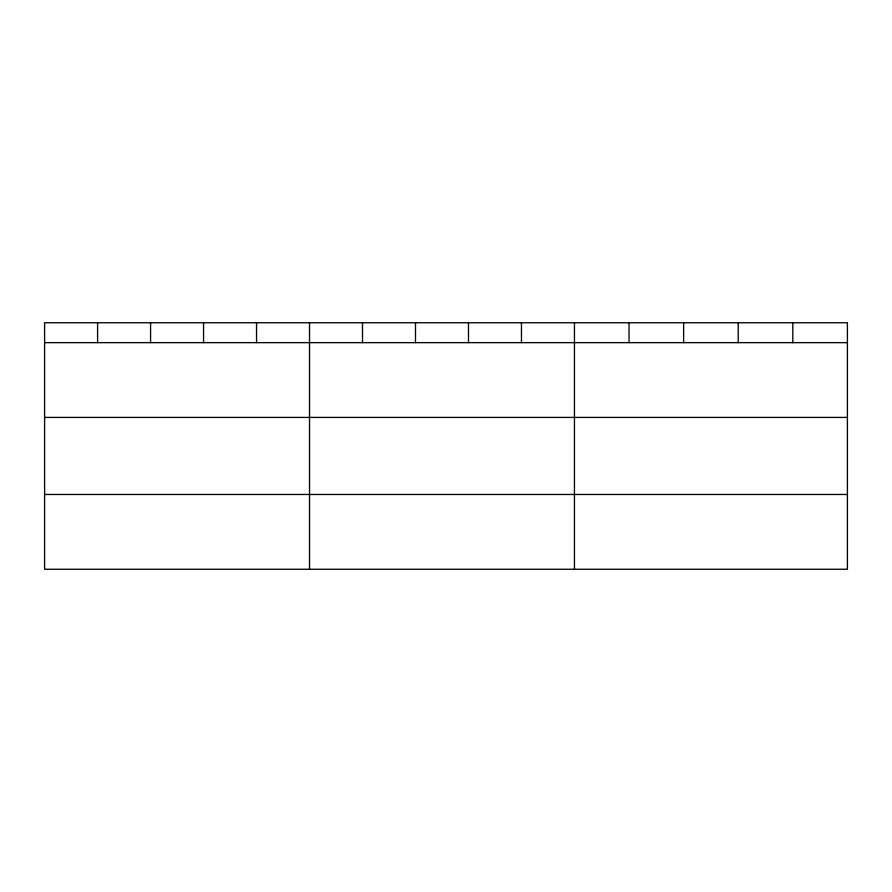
<?xml version="1.0" encoding="UTF-8"?>
<svg xmlns="http://www.w3.org/2000/svg" width="892" height="892" viewBox="0 0 892 892"><rect width="100%" height="100%" fill="white"/><g stroke="black" fill="none" stroke-linecap="round" stroke-linejoin="round"><path stroke-width="1.34" d="M847.4 417.423L847.4 322.748L44.6 322.748L44.6 569.252L847.4 569.252L847.4 417.423L44.6 417.423M44.6 342.651L847.4 342.651M44.6 494.469L847.4 494.469M792.81 322.748L792.81 342.651M738.219 322.748L738.219 342.651M683.629 322.748L683.629 342.651M629.038 322.748L629.038 342.651M574.448 322.748L574.448 569.252M521.463 322.748L521.463 342.651M468.478 322.748L468.478 342.651M415.494 322.748L415.494 342.651M362.509 322.748L362.509 342.651M309.524 322.748L309.524 569.252M256.539 322.748L256.539 342.651M203.554 322.748L203.554 342.651M150.57 322.748L150.57 342.651M97.585 322.748L97.585 342.651"/></g></svg>
